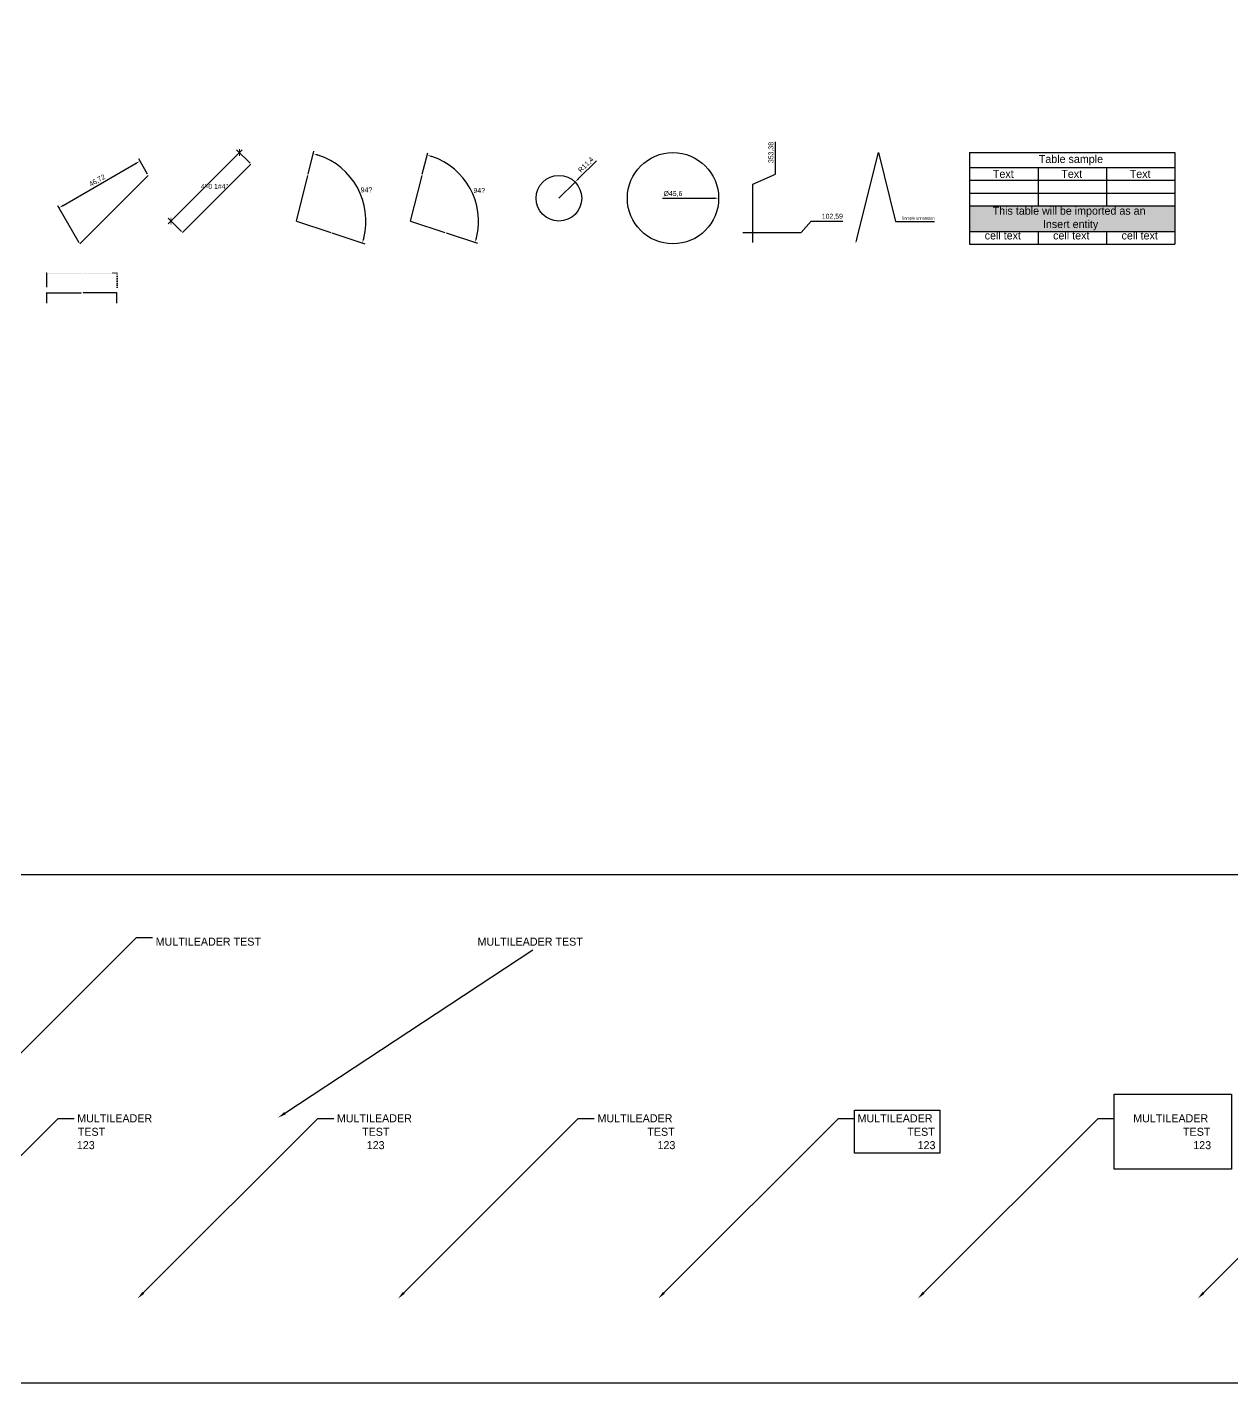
# Model space of a CAD drawing. Extents: x -15 to 1852, y -566 to 111.
# Drawn here: x 304 to 906, y -566 to 111 of the extents above; entities that cross this region are included whole.
import ezdxf

# ---------------------------------------------------------------- set-up
doc = ezdxf.new("R2010")
doc.units = 0
doc.header["$PDMODE"] = 34
doc.header["$PDSIZE"] = 0.1
for name, pattern in [('BATTING', [0.4001, 0.0001, -0.1, -0.2, -0.1]), ('TRACKS', [0.3, 0.15, 0.15]), ('ZIGZAG', [0.8001, 0.0001, -0.2, -0.4, -0.2])]:
    doc.linetypes.add(name, pattern=pattern)
doc.layers.get('0').update_dxf_attribs({"linetype": 'CONTINUOUS'})
doc.layers.get('DEFPOINTS').update_dxf_attribs({"linetype": 'CONTINUOUS'})
doc.layers.add('LAYER1', color=7, linetype='CONTINUOUS')
doc.layers.add('LAYER2', color=65, linetype='CONTINUOUS')
doc.dimstyles.get("Standard").update_dxf_attribs({"dimtxt": 0.18, "dimasz": 0.18, "dimexe": 0.18, "dimexo": 0.0625, "dimgap": 0.09, "dimtad": 0, "dimtih": 1, "dimtoh": 1, "dimzin": 0, "dimcen": 0.09, "dimazin": 3, "dimtfac": 1, "dimtofl": 0, "dimtmove": 0, "dimatfit": 3})

# ---------------------------------------------------------------- blocks, each defined once
blk = doc.blocks.new('*U38')
at = {"layer": 'LAYER1'}
blk.add_lwpolyline([(718.48, 5.37), (729.27, 48.54), (737.9, 14.07), (757.4, 14.07)], dxfattribs=at)
blk.add_solid([(718.88, 5.27), (717.87, 2.94), (718.07, 5.47)], dxfattribs=at)
blk = doc.blocks.new('*U39')
at = {"layer": 'LAYER1'}
blk.add_text('Sample annotation', height=1.4249, dxfattribs=at).set_placement((740.93, 15.09))
blk = doc.blocks.new('*U49')
at = {"layer": 'LAYER1', "color": 0}
blk.add_text('46,72', height=2.5, rotation=30, dxfattribs=at).set_placement((335.85, 31.43))
blk = doc.blocks.new('*D3')
at = {"layer": 'DEFPOINTS', "color": 0}
for p in [(360.36, 44.29), (364.49, 37.14), (330.29, 2.94)]:
    blk.add_point(p, dxfattribs=at)
at = {"layer": 'LAYER1', "color": 0}
for p, q in [((322.07, 22.18), (358.19, 43.04)), ((364.17, 37.68), (359.73, 45.37)), ((329.98, 3.48), (319.28, 22.02))]:
    blk.add_line(p, q, dxfattribs=at)
for points in [[(357.98, 43.4), (358.4, 42.68), (360.36, 44.29)], [(321.86, 22.54), (322.27, 21.82), (319.9, 20.93)]]:
    blk.add_solid(points, dxfattribs=at)
at = {"color": 193}
blk.add_blockref('*U49', (0, 0), dxfattribs=at)
blk = doc.blocks.new('*D4')
at = {"layer": 'DEFPOINTS', "color": 0}
for p in [(444.28, 37.14), (472.36, 22.16), (438.58, 14.34), (455.68, 8.64)]:
    blk.add_point(p, dxfattribs=at)
at = {"layer": 'LAYER1', "color": 0}
for p, q in [((444.43, 37.75), (447.3, 49.19)), ((456.28, 8.44), (472.66, 2.98))]:
    blk.add_line(p, q, dxfattribs=at)
blk.add_arc((438.58, 14.34), 34.67, 345.69747, 71.83134, dxfattribs=at)
for points in [[(449.28, 46.88), (449.51, 47.68), (446.99, 47.98)], [(472.58, 5.66), (471.78, 5.89), (471.47, 3.38)]]:
    blk.add_solid(points, dxfattribs=at)
blk.add_text('94?', height=2.5, dxfattribs=at).set_placement((470.64, 28.69))
blk = doc.blocks.new('*D5')
at = {"layer": 'DEFPOINTS', "color": 0}
for p in [(501.28, 37.14), (528.65, 21.99), (495.58, 14.34), (495.58, 14.34), (512.68, 8.64)]:
    blk.add_point(p, dxfattribs=at)
at = {"layer": 'LAYER1', "color": 0}
for p, q in [((501.43, 37.75), (504.12, 48.48)), ((513.27, 8.44), (528.97, 3.21))]:
    blk.add_line(p, q, dxfattribs=at)
blk.add_arc((495.58, 14.34), 33.94, 345.78623, 71.74257, dxfattribs=at)
for points in [[(506.1, 46.17), (506.33, 46.97), (503.81, 47.27)], [(528.88, 5.89), (528.08, 6.12), (527.78, 3.61)]]:
    blk.add_solid(points, dxfattribs=at)
blk.add_text('94?', height=2.5, dxfattribs=at).set_placement((527, 28.34))
blk = doc.blocks.new('*U53')
at = {"layer": 'LAYER1', "color": 0}
blk.add_text('R11,4', height=2.5, rotation=45, dxfattribs=at).set_placement((580.73, 38.38))
blk = doc.blocks.new('*D10')
at = {"layer": 'DEFPOINTS', "color": 0}
for p in [(577.74, 33.8), (569.68, 25.74)]:
    blk.add_point(p, dxfattribs=at)
at = {"layer": 'LAYER1', "color": 0}
for p, q in [((588.43, 44.5), (579.5, 35.57)), ((569.68, 25.74), (577.74, 33.8))]:
    blk.add_line(p, q, dxfattribs=at)
blk.add_solid([(579.21, 35.86), (579.8, 35.27), (577.74, 33.8)], dxfattribs=at)
at = {"color": 193}
blk.add_blockref('*U53', (0, 0), dxfattribs=at)
blk = doc.blocks.new('*U50')
at = {"layer": 'LAYER1', "color": 0}
blk.add_text('Ø45,6', height=2.5, dxfattribs=at).set_placement((621.93, 26.86))
blk = doc.blocks.new('*D11')
at = {"layer": 'DEFPOINTS', "color": 0}
for p in [(603.87, 25.74), (649.47, 25.74)]:
    blk.add_point(p, dxfattribs=at)
at = {"layer": 'LAYER1', "color": 0}
blk.add_line((621.44, 25.74), (646.97, 25.74), dxfattribs=at)
blk.add_solid([(646.97, 26.16), (646.97, 25.32), (649.47, 25.74)], dxfattribs=at)
at = {"color": 193}
blk.add_blockref('*U50', (0, 0), dxfattribs=at)
blk = doc.blocks.new('*U51')
at = {"layer": 'LAYER1', "color": 0}
blk.add_text('102,59', height=2.5, dxfattribs=at).set_placement((701.01, 15.46))
blk = doc.blocks.new('*D6')
at = {"layer": 'DEFPOINTS', "color": 0}
for p in [(313.19, 111.24), (700.77, 14.34), (660.87, 8.64)]:
    blk.add_point(p, dxfattribs=at)
at = {"layer": 'LAYER1', "color": 0}
for p, q in [((690.77, 8.64), (695.77, 14.34)), ((695.77, 14.34), (711.54, 14.34)), ((661.5, 8.64), (690.77, 8.64))]:
    blk.add_line(p, q, dxfattribs=at)
at = {"color": 193}
blk.add_blockref('*U51', (0, 0), dxfattribs=at)
blk = doc.blocks.new('*U52')
at = {"layer": 'LAYER1', "color": 0}
blk.add_text('353,38', height=2.5, rotation=90, dxfattribs=at).set_placement((676.85, 43.32))
blk = doc.blocks.new('*D7')
at = {"layer": 'DEFPOINTS', "color": 0}
for p in [(313.19, 111.24), (677.97, 42.84), (666.57, 2.94)]:
    blk.add_point(p, dxfattribs=at)
at = {"layer": 'LAYER1', "color": 0}
for p, q in [((677.97, 37.84), (677.97, 53.85)), ((666.57, 32.84), (677.97, 37.84)), ((666.57, 3.57), (666.57, 32.84))]:
    blk.add_line(p, q, dxfattribs=at)
at = {"color": 193}
blk.add_blockref('*U52', (0, 0), dxfattribs=at)
blk = doc.blocks.new('_ARCHTICK')
at = {"color": 0, "linetype": 'BYBLOCK', "const_width": 0.15}
blk.add_lwpolyline([(-0.5, -0.5), (0.5, 0.5)], dxfattribs=at)
blk = doc.blocks.new('*D8')
at = {"layer": 'DEFPOINTS', "color": 0}
for p in [(410.08, 48.54), (415.78, 42.84), (381.59, 8.64)]:
    blk.add_point(p, dxfattribs=at)
at = {"layer": 'LAYER1', "color": 1}
blk.add_line((374.47, 12.93), (411.5, 49.95), dxfattribs=at)
at = {"layer": 'LAYER1', "color": 0}
for p, q in [((415.34, 43.28), (408.67, 49.95)), ((381.14, 9.08), (374.47, 15.75))]:
    blk.add_line(p, q, dxfattribs=at)
at = {"layer": 'LAYER1', "color": 1, "xscale": 2.5, "yscale": 2.5, "zscale": 2.5}
for p, rotation in [((410.08, 48.54), 44.99999999999998), ((375.89, 14.34), 224.99999999999994)]:
    blk.add_blockref('_ARCHTICK', p, dxfattribs=dict(at, rotation=rotation))
at = {"layer": 'LAYER1', "color": 0}
blk.add_text('4\'-0 1#4"', height=2.5, dxfattribs=at).set_placement((390.76, 30.42))
blk = doc.blocks.new('*U40')
at = {"layer": 'LAYER1'}
for p, q in [((774.87, 48.54), (877.46, 48.54)), ((774.87, 48.54), (774.87, 21.99)), ((877.46, 48.54), (877.46, 21.99)), ((774.87, 41.05), (877.46, 41.05)), ((809.06, 41.05), (809.06, 21.99)), ((843.26, 41.05), (843.26, 21.99)), ((774.87, 34.7), (877.46, 34.7)), ((774.87, 28.35), (877.46, 28.35)), ((774.87, 9.17), (774.87, 2.82)), ((809.06, 9.17), (877.46, 9.17)), ((809.06, 9.17), (809.06, 2.82)), ((843.26, 9.17), (843.26, 2.82)), ((877.46, 9.17), (877.46, 2.82)), ((774.87, 2.82), (877.46, 2.82))]:
    blk.add_line(p, q, dxfattribs=at)
at = {"layer": 'LAYER1', "color": 8}
blk.add_line((774.87, 48.54), (774.87, 48.54), dxfattribs=at)
at = {"layer": 'LAYER1', "color": 63}
for p, q in [((774.87, 21.99), (877.46, 21.99)), ((774.87, 21.99), (774.87, 9.17)), ((877.46, 21.99), (877.46, 9.17)), ((774.87, 9.17), (809.06, 9.17))]:
    blk.add_line(p, q, dxfattribs=at)
at = {"layer": 'LAYER1', "color": 165}
blk.add_solid([(774.87, 21.99), (774.87, 9.17), (877.46, 21.99), (877.46, 9.17)], dxfattribs=at)
at = {"layer": 'LAYER1'}
for s, p in [('Table sample', (809.44, 43.35)), ('Text', (786.49, 35.9)), ('Text', (820.68, 35.9)), ('Text', (854.88, 35.9)), ('cell text', (782.4, 5.14)), ('cell text', (816.6, 5.14)), ('cell text', (850.8, 5.14))]:
    blk.add_text(s, height=4, dxfattribs=at).set_placement(p)
at = {"layer": 'LAYER1', "color": 7}
for s, p in [('This table will be imported as an', (786.38, 17.5)), ('Insert entity', (811.48, 10.84))]:
    blk.add_text(s, height=4, dxfattribs=at).set_placement(p)
blk = doc.blocks.new('*U70')
at = {"linetype": 'BYBLOCK'}
blk.add_line((319.42, -434.01), (327.42, -434.01), dxfattribs=at)
blk.add_lwpolyline([(232.25, -521.18), (319.42, -434.01)], dxfattribs=at)
blk.add_solid([(232.72, -521.65), (229.42, -524.01), (231.78, -520.71)])
for s, p in [('MULTILEADER', (329.01, -435.97)), ('TEST', (329.29, -442.71)), ('123', (328.82, -449.39))]:
    blk.add_text(s, height=4).set_placement(p)
blk = doc.blocks.new('*U71')
at = {"linetype": 'BYBLOCK'}
blk.add_line((449.18, -434.01), (457.18, -434.01), dxfattribs=at)
blk.add_lwpolyline([(362.01, -521.18), (449.18, -434.01)], dxfattribs=at)
blk.add_solid([(362.48, -521.65), (359.18, -524.01), (361.54, -520.71)])
for s, p in [('MULTILEADER', (458.76, -435.97)), ('TEST', (471.35, -442.71)), ('123', (473.66, -449.39))]:
    blk.add_text(s, height=4).set_placement(p)
blk = doc.blocks.new('*U72')
at = {"linetype": 'BYBLOCK'}
blk.add_line((579.36, -434.01), (587.36, -434.01), dxfattribs=at)
blk.add_lwpolyline([(492.19, -521.18), (579.36, -434.01)], dxfattribs=at)
blk.add_solid([(492.66, -521.65), (489.36, -524.01), (491.71, -520.71)])
for s, p in [('MULTILEADER', (588.94, -435.97)), ('TEST', (613.83, -442.71)), ('123', (618.93, -449.39))]:
    blk.add_text(s, height=4).set_placement(p)
blk = doc.blocks.new('*U73')
at = {"linetype": 'BYBLOCK'}
blk.add_line((709.32, -434.01), (717.32, -434.01), dxfattribs=at)
at = {"color": 0}
blk.add_lwpolyline([(717.32, -429.97), (759.96, -429.97), (759.96, -451.46), (717.32, -451.46), (717.32, -429.97)], dxfattribs=at)
at = {"linetype": 'BYBLOCK'}
blk.add_lwpolyline([(622.15, -521.18), (709.32, -434.01)], dxfattribs=at)
blk.add_solid([(622.62, -521.65), (619.32, -524.01), (621.68, -520.71)])
for s, p in [('MULTILEADER', (718.9, -435.97)), ('TEST', (743.79, -442.71)), ('123', (748.89, -449.39))]:
    blk.add_text(s, height=4).set_placement(p)
blk = doc.blocks.new('*U74')
at = {"linetype": 'BYBLOCK'}
blk.add_line((839.04, -434.01), (847.04, -434.01), dxfattribs=at)
at = {"color": 0}
blk.add_lwpolyline([(847.04, -421.97), (905.68, -421.97), (905.68, -459.46), (847.04, -459.46), (847.04, -421.97)], dxfattribs=at)
at = {"linetype": 'BYBLOCK'}
blk.add_lwpolyline([(751.87, -521.18), (839.04, -434.01)], dxfattribs=at)
blk.add_solid([(752.34, -521.65), (749.04, -524.01), (751.4, -520.71)])
for s, p in [('MULTILEADER', (856.62, -435.97)), ('TEST', (881.51, -442.71)), ('123', (886.61, -449.39))]:
    blk.add_text(s, height=4).set_placement(p)
blk = doc.blocks.new('*U75')
at = {"linetype": 'BYBLOCK'}
blk.add_line((978.9, -434.01), (994.9, -434.01), dxfattribs=at)
at = {"color": 0}
blk.add_lwpolyline([(994.9, -421.97), (1053.54, -421.97), (1053.54, -459.46), (994.9, -459.46), (994.9, -421.97)], dxfattribs=at)
at = {"linetype": 'BYBLOCK'}
blk.add_lwpolyline([(891.73, -521.18), (978.9, -434.01)], dxfattribs=at)
blk.add_solid([(892.2, -521.65), (888.9, -524.01), (891.26, -520.71)])
for s, p in [('MULTILEADER', (1004.48, -435.97)), ('TEST', (1029.37, -442.71)), ('123', (1034.47, -449.39))]:
    blk.add_text(s, height=4).set_placement(p)
blk = doc.blocks.new('*U81')
at = {"linetype": 'BYBLOCK'}
blk.add_line((358.61, -343.64), (366.61, -343.64), dxfattribs=at)
blk.add_lwpolyline([(271.44, -430.81), (358.61, -343.64)], dxfattribs=at)
blk.add_solid([(271.91, -431.28), (268.61, -433.64), (270.97, -430.34)])
blk.add_text('MULTILEADER TEST', height=4).set_placement((368.2, -347.71))
blk = doc.blocks.new('*U82')
at = {"linetype": 'BYBLOCK'}
blk.add_lwpolyline([(432.76, -431.44), (556.64, -349.78)], dxfattribs=at)
blk.add_solid([(433.13, -431.99), (429.42, -433.64), (432.39, -430.88)])
blk.add_text('MULTILEADER TEST', height=4).set_placement((529.01, -347.71))
blk = doc.blocks.new('_BOXBLANK')
at = {"color": 0, "linetype": 'BYBLOCK'}
for p, q in [((-0.5, 0), (-1, 0)), ((0.5, 0.5), (-0.5, 0.5)), ((-0.5, 0.5), (-0.5, -0.5)), ((0.5, -0.5), (0.5, 0.5)), ((-0.5, -0.5), (0.5, -0.5))]:
    blk.add_line(p, q, dxfattribs=at)
blk = doc.blocks.new('*U87')
at = {"color": 0}
blk.add_text('35.1233', height=0.18, dxfattribs=at).set_placement((330.88, -11.81))
blk = doc.blocks.new('*D22')
at = {"color": 6, "linetype": 'TRACKS'}
blk.add_line((313.77, -18.63), (313.77, -11.54), dxfattribs=at)
at = {"color": 4, "linetype": 'BATTING'}
for p, q in [((313.95, -11.72), (330.8, -11.72)), ((348.72, -11.72), (331.87, -11.72))]:
    blk.add_line(p, q, dxfattribs=at)
at = {"color": 6, "linetype": 'ZIGZAG'}
blk.add_line((348.9, -18.63), (348.9, -11.54), dxfattribs=at)
at = {"layer": 'DEFPOINTS', "color": 0}
for p in [(348.9, -11.72), (313.77, -18.69), (348.9, -18.69)]:
    blk.add_point(p, dxfattribs=at)
at = {"color": 4, "xscale": 0.18, "yscale": 0.18, "zscale": 0.18, "rotation": 180}
blk.add_blockref('_BOXBLANK', (313.77, -11.72), dxfattribs=at)
at = {"color": 193}
blk.add_blockref('*U87', (0, 0), dxfattribs=at)
at = {"color": 4, "xscale": 0.18, "yscale": 0.18, "zscale": 0.18}
blk.add_blockref('_BOXBLANK', (348.9, -11.72), dxfattribs=at)
blk = doc.blocks.new('*U88')
at = {"color": 151}
blk.add_text('34.9453', height=0.18, dxfattribs=at).set_placement((330.92, -21.7))
blk = doc.blocks.new('*D23')
at = {"color": 183}
for p, q in [((313.9, -26.71), (313.9, -21.43)), ((348.85, -26.71), (348.85, -21.43))]:
    blk.add_line(p, q, dxfattribs=at)
at = {"color": 86}
for p, q in [((314.08, -21.61), (330.84, -21.61)), ((348.67, -21.61), (331.91, -21.61))]:
    blk.add_line(p, q, dxfattribs=at)
for points in [[(314.08, -21.58), (314.08, -21.64), (313.9, -21.61)], [(348.67, -21.58), (348.67, -21.64), (348.85, -21.61)]]:
    blk.add_solid(points, dxfattribs=at)
at = {"layer": 'DEFPOINTS', "color": 0}
for p in [(313.9, -26.77), (348.85, -21.61), (348.85, -26.77)]:
    blk.add_point(p, dxfattribs=at)
at = {"color": 193}
blk.add_blockref('*U88', (0, 0), dxfattribs=at)

msp = doc.modelspace()

# ---------------------------------------------------------------- linework, layer by layer
msp.add_lwpolyline([(52.691, -312.362), (52.691, -566.169), (1852.186, -566.169), (1852.186, -312.362)], close=True)
at = {"layer": 'LAYER2'}
for p, q in [((381.586, 8.641), (415.785, 42.839)), ((330.289, 2.941), (364.487, 37.139)), ((438.583, 14.341), (444.283, 37.139)), ((495.58, 14.341), (501.28, 37.139)), ((438.583, 14.341), (455.682, 8.641)), ((495.58, 14.341), (512.679, 8.641))]:
    msp.add_line(p, q, dxfattribs=at)
for centre, radius in [((626.674, 25.74), 22.799), ((569.676, 25.74), 11.399)]:
    msp.add_circle(centre, radius, dxfattribs=at)

# ---------------------------------------------------------------- block references
at = {"color": 193}
for name in ['*U38', '*U40', '*U39', '*U81', '*U82', '*U74', '*U75', '*U70', '*U71', '*U72', '*U73']:
    msp.add_blockref(name, (0, 0), dxfattribs=at)

# ---------------------------------------------------------------- dimensions: what is measured, and where the dimension line sits
for base, p1, p2, picture, middle in [((348.897, -11.724), (313.773, -18.693), (348.897, -18.693), '*D22', (331.335, -11.724)), ((348.85, -21.614), (313.904, -26.772), (348.85, -26.772), '*D23', (331.377, -21.614))]:
    dim = msp.add_linear_dim(base=base, p1=p1, p2=p2, dimstyle='Standard', dxfattribs=at)
    dim.commit()
    dim.dimension.update_dxf_attribs({"geometry": picture, "text_midpoint": middle})
at = {"layer": 'LAYER1'}
for feature_location, offset, dtype, picture, middle in [((660.872, 8.641), (39.898, 5.7), 0, '*D6', (706.469, 16.468)), ((666.571, 2.941), (11.399, 39.898), 1, '*D7', (675.843, 48.655))]:
    dim = msp.add_ordinate_dim(feature_location=feature_location, offset=offset, dtype=dtype, origin=(313.19, 111.235), dimstyle='Standard', dxfattribs=at)
    dim.commit()
    dim.dimension.update_dxf_attribs({"geometry": picture, "text_midpoint": middle})
dim = msp.add_aligned_dim(p1=(381.586, 8.641), p2=(415.785, 42.839), distance=8.061, dimstyle='Standard', override={"dimexe": 2, "dimzin": 8, "dimlunit": 4, "dimblk1": 'ARCHTICK', "dimblk2": 'ARCHTICK', "dimsah": 1, "dimdle": 2, "dimclrd": 1, "dimfrac": 1}, dxfattribs=at)
dim.commit()
dim.dimension.update_dxf_attribs({"geometry": '*D8', "text_midpoint": (390.757, 33.668)})
dim = msp.add_angular_dim_3p(base=(472.36, 22.158), center=(438.583, 14.341), p1=(455.682, 8.641), p2=(444.283, 37.139), dimstyle='Standard', override={"dimdec": 0}, dxfattribs=at)
dim.commit()
dim.dimension.update_dxf_attribs({"geometry": '*D4', "text_midpoint": (470.642, 31.939)})
dim = msp.add_angular_dim_2l(base=(528.647, 21.994), line1=((495.58, 14.341), (501.28, 37.139)), line2=((495.58, 14.341), (512.679, 8.641)), dimstyle='Standard', override={"dimdec": 0}, dxfattribs=at)
dim.commit()
dim.dimension.update_dxf_attribs({"geometry": '*D5', "text_midpoint": (527, 31.588)})
dim = msp.add_linear_dim(base=(360.358, 44.291), p1=(330.289, 2.941), p2=(364.487, 37.139), angle=30, dimstyle='Standard', dxfattribs=at)
dim.commit()
dim.dimension.update_dxf_attribs({"geometry": '*D3', "text_midpoint": (339.066, 34.455)})
dim = msp.add_radius_dim(center=(569.676, 25.74), mpoint=(577.737, 33.801), dimstyle='Standard', dxfattribs=at)
dim.commit()
dim.dimension.update_dxf_attribs({"geometry": '*D10', "text_midpoint": (583.348, 42.421)})
dim = msp.add_diameter_dim_2p(p1=(603.875, 25.74), p2=(649.472, 25.74), dimstyle='Standard', dxfattribs=at)
dim.commit()
dim.dimension.update_dxf_attribs({"geometry": '*D11', "text_midpoint": (626.674, 25.74), "dimtype": 131})

doc.saveas('drawing.dxf')
